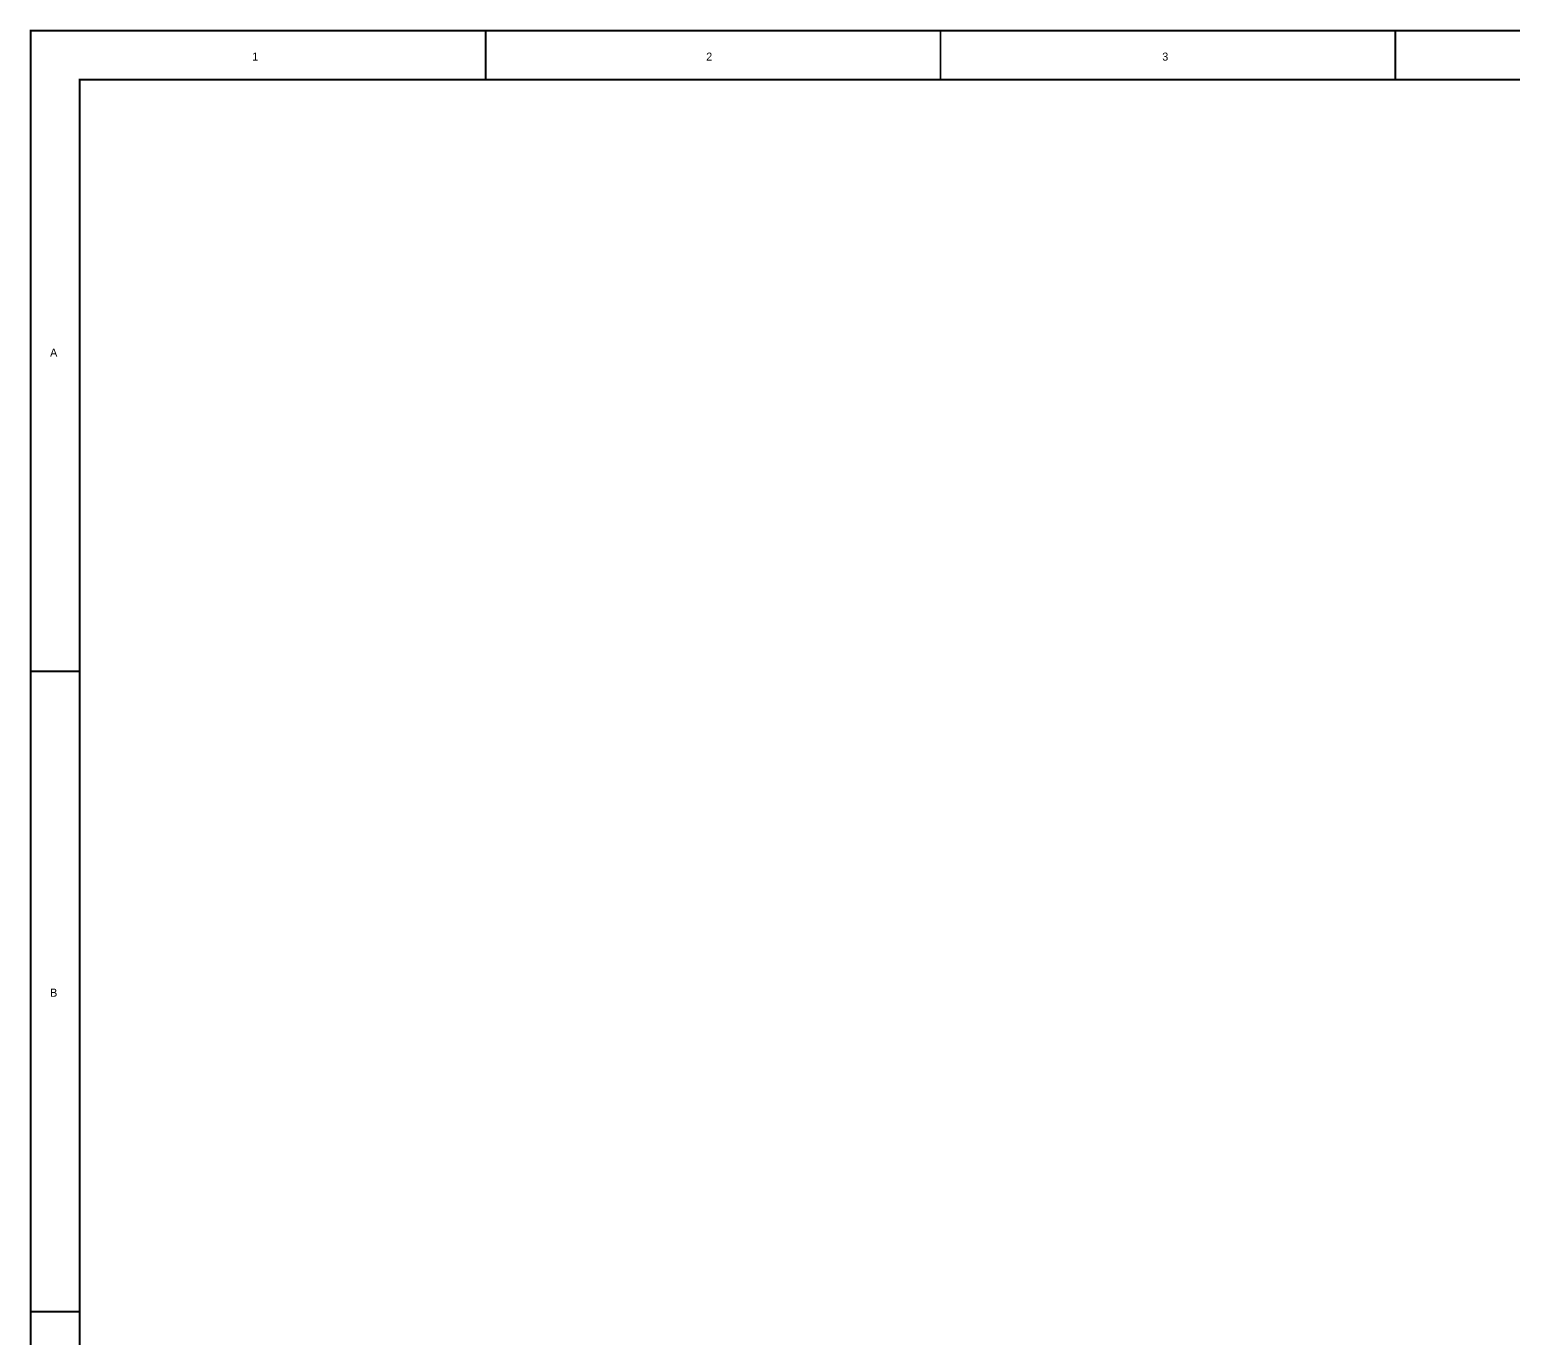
# Model space of a CAD drawing. Header units: millimetres. Extents: x 0 to 567, y 0 to 399.
# Drawn here: x -0.1 to 230.8, y 195.2 to 398.9 of the extents above; entities that cross this region are included whole.
import ezdxf

# ---------------------------------------------------------------- set-up
doc = ezdxf.new("R2010")
doc.units = ezdxf.units.MM
doc.layers.add('Sheet', color=255, linetype='Continuous')

msp = doc.modelspace()

# ---------------------------------------------------------------- linework, layer by layer
at = {"layer": 'Sheet'}
for points, const_width in [([(0.08, 398.78), (566.36, 398.78), (566.36, 0), (0.08, 0), (0.08, 398.78)], 0.3), ([(0.08, 398.78), (0.08, 0), (566.36, 0), (566.36, 398.78), (0.08, 398.78), (0.08, 398.78)], 0.0991), ([(7.7, 391.15), (558.74, 391.15), (558.74, 7.61), (7.7, 7.61), (7.7, 391.15)], 0.3), ([(7.7, 391.15), (7.7, 7.61), (558.74, 7.61), (558.74, 391.15), (7.7, 391.15), (7.7, 391.15)], 0.0991)]:
    msp.add_lwpolyline(points, close=True, dxfattribs=dict(at, const_width=const_width))
at = {"layer": 'Sheet', "const_width": 0.3}
for points in [[(0.08, 398.78), (7.7, 398.78)], [(70.86, 398.78), (70.86, 391.15)], [(141.64, 398.78), (141.64, 391.15)], [(212.43, 398.78), (212.43, 391.15)], [(0.08, 299.08), (7.7, 299.08)], [(0.08, 199.39), (7.7, 199.39)]]:
    msp.add_lwpolyline(points, dxfattribs=at)

# ---------------------------------------------------------------- texts
at = {"layer": 'Sheet'}
for s, p in [('1', (34.55, 394.11)), ('2', (105.19, 394.11)), ('3', (176.15, 394.11)), ('A', (3.11, 348.04)), ('B', (3.11, 248.42))]:
    msp.add_text(s, height=1.25, dxfattribs=at).set_placement(p)

doc.saveas('drawing.dxf')
